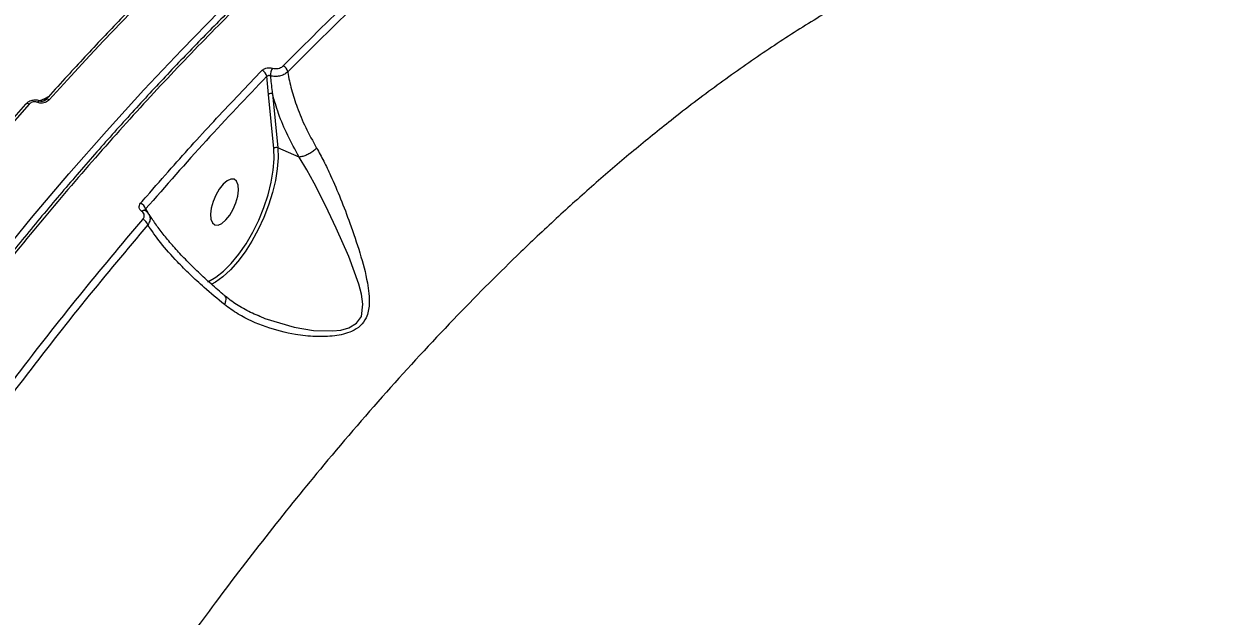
# Model space of a CAD drawing. Header units: millimetres. Extents: x -10881 to 8954, y -8695 to 5624.
# Drawn here: x -4966.8 to -4749.8, y 3032.9 to 3140.4 of the extents above; entities that cross this region are included whole.
import ezdxf

# ---------------------------------------------------------------- set-up
doc = ezdxf.new("R2010")
doc.units = ezdxf.units.MM
for name, color, linetype in [('DIKOM_ОБЪЕКТ', 7, 'Continuous'), ('DIKOM_РАЗМЕР_ЗОНА', 7, 'Continuous'), ('DIKOM_РАЗМЕР_ОБЪЕКТА', 7, 'Continuous')]:
    doc.layers.add(name, color=color, linetype=linetype)
doc.styles.add('style1', font='arial.ttf', dxfattribs={"width": 0.8})
doc.dimstyles.new('1-50', dxfattribs={"dimtxt": 300, "dimasz": 200, "dimexe": 100, "dimexo": 0, "dimgap": 100, "dimtad": 1, "dimtxsty": 'style1', "dimcen": 200, "dimclrd": 7, "dimclre": 7, "dimclrt": 7, "dimadec": 1, "dimazin": 2, "dimtfac": 1, "dimtmove": 0, "dimatfit": 2, "dimfxl": 0, "dimlwd": 25, "dimlwe": 18, "dimarcsym": 0})

# ---------------------------------------------------------------- blocks, each defined once
blk = doc.blocks.new('*D9')
at = {"layer": 'Defpoints', "color": 0, "transparency": 16777216}
for p in [(-9533.99, 4149), (-6877.05, 4149), (-2715.65, -5051.15)]:
    blk.add_point(p, dxfattribs=at)
at = {"layer": 'DIKOM_РАЗМЕР_ОБЪЕКТА', "color": 7, "lineweight": 18, "transparency": 16777216}
for p, q in [((-6877.05, 4149), (-9633.99, 4149)), ((-2715.65, -5051.15), (-9633.99, -5051.15))]:
    blk.add_line(p, q, dxfattribs=at)
at = {"layer": 'DIKOM_РАЗМЕР_ОБЪЕКТА', "color": 7, "lineweight": 25, "transparency": 16777216}
blk.add_line((-9533.99, -4851.15), (-9533.99, 3949), dxfattribs=at)
at = {"layer": 'DIKOM_РАЗМЕР_ОБЪЕКТА', "color": 7, "transparency": 16777216}
for points in [[(-9567.32, 3949), (-9500.66, 3949), (-9533.99, 4149)], [(-9567.32, -4851.15), (-9500.66, -4851.15), (-9533.99, -5051.15)]]:
    blk.add_solid(points, dxfattribs=at)
at = {"layer": 'DIKOM_РАЗМЕР_ОБЪЕКТА', "color": 7, "transparency": 16777216, "insert": (-9787.16, -451.07), "char_height": 300, "attachment_point": 5, "rotation": 90, "style": 'style1'}
blk.add_mtext('9200', dxfattribs=at)
blk = doc.blocks.new('*D11')
at = {"layer": 'Defpoints', "color": 0, "transparency": 16777216}
for p in [(-7028.45, 5624.13), (-10431.26, -7165.91), (-2784.83, -7165.91)]:
    blk.add_point(p, dxfattribs=at)
at = {"layer": 'DIKOM_РАЗМЕР_ЗОНА', "color": 7, "lineweight": 18, "transparency": 16777216}
for p, q in [((-7028.45, 5624.13), (-10531.26, 5624.13)), ((-2784.83, -7165.91), (-10531.26, -7165.91))]:
    blk.add_line(p, q, dxfattribs=at)
at = {"layer": 'DIKOM_РАЗМЕР_ЗОНА', "color": 7, "lineweight": 25, "transparency": 16777216}
blk.add_line((-10431.26, 5424.13), (-10431.26, -6965.91), dxfattribs=at)
at = {"layer": 'DIKOM_РАЗМЕР_ЗОНА', "color": 7, "transparency": 16777216}
for points in [[(-10464.6, 5424.13), (-10397.93, 5424.13), (-10431.26, 5624.13)], [(-10464.6, -6965.91), (-10397.93, -6965.91), (-10431.26, -7165.91)]]:
    blk.add_solid(points, dxfattribs=at)
at = {"layer": 'DIKOM_РАЗМЕР_ЗОНА', "color": 7, "transparency": 16777216, "insert": (-10684.43, -770.89), "char_height": 300, "attachment_point": 5, "rotation": 90, "style": 'style1'}
blk.add_mtext('12800', dxfattribs=at)

msp = doc.modelspace()

# ---------------------------------------------------------------- linework, layer by layer
at = {"layer": 'DIKOM_ОБЪЕКТ', "color": 7, "linetype": 'Continuous', "lineweight": 15}
for p, q in [((-4922.334, 3127.566), (-4922.637, 3130.863)), ((-4962.943, 3126.846), (-4962.198, 3127.256)), ((-4921.366, 3117.77), (-4922.334, 3127.566)), ((-4921.641, 3127.694), (-4920.673, 3117.898)), ((-4964.282, 3126.136), (-4964.309, 3126.148)), ((-4963.805, 3126.361), (-4963.832, 3126.373)), ((-4963.819, 3126.446), (-4962.943, 3126.846)), ((-4916.783, 3116.213), (-4920.673, 3117.898)), ((-4944.657, 3106.779), (-4944.265, 3106.057)), ((-4924.223, 3087.477), (-4923.939, 3087.338))]:
    msp.add_line(p, q, dxfattribs=at)
at = {"layer": 'DIKOM_ОБЪЕКТ', "color": 7, "linetype": 'Continuous', "lineweight": 15, "flags": 128}
for points in [[(-4935.747, 3154.005), (-4939.057, 3150.792), (-4942.366, 3147.516), (-4945.672, 3144.18), (-4948.975, 3140.784), (-4952.274, 3137.327), (-4955.569, 3133.812), (-4958.859, 3130.239), (-4962.143, 3126.607)], [(-4972.072, 3096.937), (-4965.346, 3105.162), (-4958.58, 3113.156), (-4951.78, 3120.911), (-4944.952, 3128.42), (-4938.102, 3135.679), (-4931.235, 3142.679)], [(-4965.774, 3125.822), (-4970.585, 3120.343), (-4975.379, 3114.744), (-4980.155, 3109.027), (-4984.911, 3103.195), (-4989.644, 3097.25), (-4994.352, 3091.195), (-4999.035, 3085.032), (-5003.689, 3078.764)], [(-4933.381, 3093.541), (-4933.241, 3093.603), (-4931.885, 3094.384), (-4930.492, 3095.492), (-4929.096, 3096.9), (-4927.729, 3098.575), (-4926.425, 3100.476), (-4925.214, 3102.558), (-4924.127, 3104.771), (-4923.188, 3107.062), (-4922.421, 3109.376), (-4921.844, 3111.657), (-4921.471, 3113.851), (-4921.31, 3115.905), (-4921.366, 3117.77)], [(-4920.673, 3117.898), (-4920.613, 3116.081), (-4920.753, 3114.087), (-4921.091, 3111.958), (-4921.619, 3109.741), (-4922.326, 3107.482), (-4923.196, 3105.232), (-4924.212, 3103.037), (-4925.351, 3100.946), (-4926.588, 3099.003), (-4927.897, 3097.251), (-4929.249, 3095.726), (-4930.617, 3094.462), (-4931.969, 3093.487), (-4932.741, 3093.059)], [(-4923.939, 3087.338), (-4923.041, 3086.9), (-4917.668, 3085.292), (-4914.194, 3084.722), (-4910.711, 3084.628), (-4909.205, 3084.801), (-4907.786, 3085.183), (-4906.351, 3086.023), (-4905.476, 3087.285), (-4905.192, 3089.49), (-4905.448, 3091.304), (-4905.934, 3093.144), (-4907.761, 3098.153), (-4910.035, 3103.291), (-4911.983, 3107.392), (-4914.057, 3111.457), (-4915.396, 3113.896), (-4916.777, 3116.21), (-4916.778, 3116.212), (-4916.778, 3116.212)], [(-4932.088, 3103.873), (-4931.498, 3103.845), (-4930.814, 3104.156), (-4930.091, 3104.78), (-4929.389, 3105.666), (-4928.763, 3106.742), (-4928.265, 3107.922), (-4927.935, 3109.11), (-4927.8, 3110.209), (-4927.87, 3111.131), (-4928.141, 3111.8), (-4928.589, 3112.163), (-4929.179, 3112.19), (-4929.863, 3111.879), (-4930.586, 3111.256), (-4931.288, 3110.37), (-4931.914, 3109.293), (-4932.412, 3108.114), (-4932.742, 3106.926), (-4932.877, 3105.827), (-4932.807, 3104.905), (-4932.536, 3104.236), (-4932.088, 3103.873)], [(-4945.368, 3106.339), (-4945.26, 3106.424), (-4945.152, 3106.49), (-4945.048, 3106.535), (-4944.949, 3106.558), (-4944.859, 3106.557), (-4944.78, 3106.534), (-4944.758, 3106.523)]]:
    msp.add_lwpolyline(points, dxfattribs=at)
at = {"layer": 'DIKOM_ОБЪЕКТ', "color": 7, "linetype": 'Continuous', "lineweight": 15}
for centre, radius, start, end in [((-4924.062, 3130.619), 1.446, 9.72209, 67.01391), ((-4919.505, 3130.994), 2.5, 147.26761, 180.8056), ((-4920.292, 3131.397), 1.461, 11.35468, 66.59112), ((-4921.89, 3127.103), 0.642, 67.18015, 133.78232), ((-4966.088, 3125.339), 0.576, 56.93553, 127.63186), ((-4963.904, 3125.908), 0.471, 81.35942, 149.38275), ((-4963.878, 3125.898), 0.468, 80.82, 149.49105), ((-4962.457, 3126.131), 0.571, 56.58498, 128.14509), ((-4920.922, 3117.307), 0.642, 67.18007, 133.78314), ((-4946.168, 3106.358), 1.569, 15.56183, 67.60388), ((-4945.792, 3103.401), 1.615, 18.02812, 67.21703)]:
    msp.add_arc(centre, radius, start, end, dxfattribs=at)
for points, knots in [([(-4783.059, 3221.5), (-4784.245, 3221.518), (-4787.217, 3221.563), (-4792.086, 3221.297), (-4797.648, 3220.744), (-4803.308, 3219.884), (-4809.062, 3218.731), (-4814.915, 3217.279), (-4820.867, 3215.529), (-4826.915, 3213.481), (-4833.037, 3211.143), (-4839.21, 3208.522), (-4845.414, 3205.627), (-4851.648, 3202.459), (-4857.913, 3199.018), (-4864.211, 3195.304), (-4870.546, 3191.316), (-4876.917, 3187.053), (-4883.327, 3182.514), (-4889.778, 3177.698), (-4896.271, 3172.603), (-4902.808, 3167.228), (-4909.371, 3161.586), (-4915.933, 3155.702), (-4922.469, 3149.595), (-4928.973, 3143.273), (-4935.447, 3136.736), (-4941.894, 3129.979), (-4948.317, 3123.002), (-4954.717, 3115.803), (-4961.095, 3108.38), (-4967.455, 3100.73), (-4973.797, 3092.852), (-4980.124, 3084.742), (-4986.424, 3076.414), (-4992.668, 3067.906), (-4998.835, 3059.246), (-5004.914, 3050.449), (-5010.913, 3041.507), (-5016.832, 3032.42), (-5022.671, 3023.188), (-5028.43, 3013.81), (-5034.11, 3004.287), (-5039.709, 2994.619), (-5045.228, 2984.806), (-5050.667, 2974.847), (-5056.021, 2964.753), (-5061.274, 2954.551), (-5066.41, 2944.272), (-5071.419, 2933.937), (-5076.298, 2923.551), (-5081.049, 2913.113), (-5085.672, 2902.622), (-5090.167, 2892.079), (-5094.533, 2881.484), (-5098.771, 2870.838), (-5102.881, 2860.14), (-5106.862, 2849.39), (-5110.712, 2838.593), (-5114.423, 2827.774), (-5117.983, 2816.967), (-5121.381, 2806.199), (-5124.616, 2795.481), (-5127.688, 2784.81), (-5130.598, 2774.185), (-5133.346, 2763.607), (-5135.932, 2753.075), (-5138.356, 2742.591), (-5140.617, 2732.155), (-5142.716, 2721.765), (-5144.648, 2711.427), (-5146.308, 2701.859), (-5147.244, 2695.784), (-5147.658, 2693.1)], [0, 0, 0, 0, 0.0093453, 0.0234143, 0.037489, 0.0515802, 0.0657032, 0.0798734, 0.0941059, 0.1084159, 0.1227711, 0.1370729, 0.1513039, 0.1654812, 0.1796205, 0.1937375, 0.2078481, 0.2219668, 0.2361054, 0.2502798, 0.264506, 0.2787999, 0.293157, 0.3074925, 0.3217426, 0.335932, 0.350077, 0.3641937, 0.3782981, 0.3924064, 0.4065298, 0.4206839, 0.4348847, 0.4491484, 0.4634868, 0.4778264, 0.4920671, 0.5062619, 0.5204223, 0.5345599, 0.548686, 0.5628123, 0.5769478, 0.5911026, 0.6052881, 0.6195158, 0.633797, 0.6480965, 0.6623532, 0.676561, 0.6907315, 0.704876, 0.7190059, 0.7331326, 0.7472664, 0.761416, 0.7755928, 0.7898081, 0.8040734, 0.8183769, 0.8326539, 0.8468755, 0.8610569, 0.8752094, 0.8893442, 0.9034728, 0.9176062, 0.9317521, 0.9459219, 0.9601269, 0.9743782, 0.988679, 1, 1, 1, 1]), ([(-4782.756, 3221.427), (-4782.804, 3221.429), (-4785.536, 3221.58), (-4791.224, 3221.25), (-4799.83, 3220.369), (-4808.757, 3218.684), (-4817.901, 3216.302), (-4827.136, 3213.233), (-4836.425, 3209.521), (-4845.757, 3205.192), (-4855.239, 3200.202), (-4864.913, 3194.516), (-4874.755, 3188.134), (-4884.763, 3181.041), (-4894.86, 3173.282), (-4904.897, 3164.973), (-4914.842, 3156.164), (-4924.687, 3146.883), (-4934.547, 3137.027), (-4944.465, 3126.542), (-4954.41, 3115.445), (-4964.377, 3103.727), (-4974.287, 3091.47), (-4983.881, 3079.003), (-4993.139, 3066.403), (-5002.063, 3053.711), (-5010.874, 3040.624), (-5019.605, 3027.084), (-5028.229, 3013.119), (-5036.737, 2998.728), (-5045.066, 2984.008), (-5053.199, 2968.983), (-5061.113, 2953.694), (-5068.8, 2938.147), (-5076.247, 2922.367), (-5083.482, 2906.283), (-5090.475, 2889.934), (-5097.215, 2873.328), (-5103.645, 2856.591), (-5109.672, 2839.968), (-5115.289, 2823.515), (-5120.507, 2807.24), (-5125.388, 2790.957), (-5129.947, 2774.594), (-5134.16, 2758.201), (-5138.019, 2741.789), (-5141.475, 2725.491), (-5144.61, 2709.045), (-5146.342, 2698.186), (-5147.23, 2692.618)], [0, 0, 0, 0, 0.0003845, 0.02198, 0.04400615, 0.06607235, 0.08826026, 0.11048913, 0.13189863, 0.1533449, 0.17490286, 0.19649836, 0.21852451, 0.24059072, 0.26277864, 0.28500751, 0.30641701, 0.32786329, 0.34942124, 0.37101675, 0.3930429, 0.4151091, 0.43729702, 0.45952589, 0.48017039, 0.50084786, 0.52162535, 0.54243645, 0.56363183, 0.58486289, 0.60620228, 0.62757809, 0.64898764, 0.67043396, 0.69199196, 0.71358752, 0.73561372, 0.75767997, 0.77986795, 0.80209687, 0.82350642, 0.84495274, 0.86651075, 0.88810631, 0.91013251, 0.93219877, 0.95438674, 0.97661567, 1, 1, 1, 1]), ([(-4919.711, 3132.738), (-4915.561, 3136.882), (-4907.248, 3145.182), (-4894.718, 3156.53), (-4882.149, 3167.128), (-4873.8, 3173.378), (-4869.619, 3176.508)], [0, 0, 0, 0, 0.2482503, 0.4971899, 0.7482385, 1, 1, 1, 1]), ([(-4868.882, 3175.353), (-4872.995, 3172.276), (-4881.232, 3166.113), (-4893.712, 3155.606), (-4906.272, 3144.249), (-4914.66, 3135.877), (-4918.859, 3131.685)], [0, 0, 0, 0, 0.2482505, 0.4971902, 0.7482387, 1, 1, 1, 1]), ([(-4750.456, 3165.01), (-4753.881, 3164.92), (-4760.743, 3164.741), (-4771.216, 3163.039), (-4781.689, 3160.403), (-4792.519, 3156.707), (-4804.01, 3151.769), (-4814.779, 3146.173), (-4824.316, 3140.525), (-4832.556, 3135.179), (-4840.871, 3129.32), (-4848.713, 3123.36), (-4856.045, 3117.424), (-4862.862, 3111.604), (-4869.697, 3105.468), (-4878.088, 3097.564), (-4888.274, 3087.367), (-4900.22, 3074.487), (-4911.635, 3061.256), (-4922.256, 3048.145), (-4931.742, 3035.772), (-4940.785, 3023.361), (-4949.392, 3010.976), (-4958.81, 2996.775), (-4968.96, 2980.617), (-4979.091, 2963.465), (-4988.324, 2946.925), (-4996.41, 2931.67), (-5003.969, 2916.679), (-5011.025, 2901.995), (-5018.592, 2885.448), (-5026.545, 2866.987), (-5034.236, 2847.808), (-5041.025, 2829.665), (-5046.786, 2813.213), (-5051.995, 2797.299), (-5056.692, 2781.938), (-5061.067, 2766.513), (-5065.136, 2751.04), (-5067.544, 2740.763), (-5068.749, 2735.619)], [0, 0, 0, 0, 0.0321107, 0.0643267, 0.0939437, 0.1236433, 0.1566814, 0.1898342, 0.211802, 0.2337697, 0.2558728, 0.2779759, 0.2958403, 0.3137047, 0.3316415, 0.3495784, 0.3796875, 0.4118235, 0.4440645, 0.4707143, 0.4974238, 0.5214358, 0.5454914, 0.5696668, 0.6018557, 0.6341497, 0.6608428, 0.6875955, 0.7116459, 0.7357399, 0.7599535, 0.7922228, 0.8245974, 0.8513564, 0.8781751, 0.9022841, 0.9264367, 0.9507089, 0.9753313, 1, 1, 1, 1]), ([(-4936.425, 3153.966), (-4937.566, 3152.862), (-4940.878, 3149.66), (-4946.353, 3144.178), (-4952.842, 3137.444), (-4958.327, 3131.552), (-4961.644, 3127.873), (-4962.81, 3126.58)], [0, 0, 0, 0, 0.129332, 0.3751367, 0.6209361, 0.8667246, 1, 1, 1, 1]), ([(-4945.57, 3107.809), (-4945.199, 3108.238), (-4943.343, 3110.386), (-4938.751, 3115.613), (-4931.769, 3123.326), (-4926.256, 3129.074), (-4923.498, 3131.95)], [0, 0, 0, 0, 0.0507693, 0.253855, 0.6266991, 1, 1, 1, 1]), ([(-4923.498, 3131.95), (-4923.478, 3131.97), (-4923.36, 3132.086), (-4923.076, 3132.266), (-4922.604, 3132.413), (-4922.087, 3132.453), (-4921.768, 3132.382), (-4921.609, 3132.346)], [0, 0, 0, 0, 0.0489193, 0.2870857, 0.5249643, 0.7625368, 1, 1, 1, 1]), ([(-4918.859, 3131.685), (-4918.892, 3131.652), (-4919.088, 3131.455), (-4919.559, 3131.144), (-4920.345, 3130.882), (-4921.208, 3130.797), (-4921.739, 3130.905), (-4922.005, 3130.959)], [0, 0, 0, 0, 0.0479814, 0.2861611, 0.5242711, 0.7620832, 1, 1, 1, 1]), ([(-4921.609, 3132.346), (-4921.448, 3132.31), (-4921.128, 3132.239), (-4920.608, 3132.278), (-4920.134, 3132.424), (-4919.849, 3132.604), (-4919.731, 3132.719), (-4919.711, 3132.738)], [0, 0, 0, 0, 0.2376974, 0.4754976, 0.7137247, 0.9520118, 1, 1, 1, 1]), ([(-4918.859, 3131.685), (-4918.853, 3131.647), (-4918.688, 3130.6), (-4918.232, 3128.481), (-4917.159, 3125.14), (-4915.671, 3121.575), (-4914.302, 3119.094), (-4913.612, 3117.845)], [0, 0, 0, 0, 0.0088992, 0.2417853, 0.4772795, 0.7368246, 1, 1, 1, 1]), ([(-4922.637, 3130.863), (-4926.319, 3127.016), (-4933.691, 3119.313), (-4940.999, 3110.96), (-4944.657, 3106.779)], [0, 0, 0, 0, 0.49945, 1, 1, 1, 1]), ([(-4922.005, 3130.959), (-4922.059, 3130.972), (-4922.165, 3131), (-4922.338, 3130.995), (-4922.496, 3130.956), (-4922.591, 3130.904), (-4922.631, 3130.869), (-4922.637, 3130.863)], [0, 0, 0, 0, 0.2369058, 0.4744032, 0.7125534, 0.9510407, 1, 1, 1, 1]), ([(-4922.005, 3130.959), (-4921.908, 3130.018), (-4921.795, 3128.929), (-4921.659, 3127.841), (-4921.641, 3127.694)], [0, 0, 0, 0, 0.8649481, 1, 1, 1, 1]), ([(-4916.783, 3116.213), (-4917.501, 3117.524), (-4918.945, 3120.164), (-4920.568, 3124.024), (-4921.291, 3126.497), (-4921.641, 3127.694)], [0, 0, 0, 0, 0.3372109, 0.6791337, 1, 1, 1, 1]), ([(-4966.44, 3125.796), (-4967.569, 3124.519), (-4970.843, 3120.817), (-4976.242, 3114.524), (-4982.621, 3106.852), (-4988.961, 3098.973), (-4995.257, 3090.896), (-5000.373, 3084.136), (-5003.382, 3080.054), (-5004.323, 3078.777)], [0, 0, 0, 0, 0.0879838, 0.2551873, 0.4223885, 0.5895836, 0.756773, 0.9239571, 1, 1, 1, 1]), ([(-4963.838, 3126.362), (-4963.874, 3126.382), (-4964.102, 3126.505), (-4964.623, 3126.572), (-4965.353, 3126.493), (-4966.009, 3126.224), (-4966.3, 3125.908), (-4966.418, 3125.779)], [0, 0, 0, 0, 0.0449574, 0.279024, 0.5332537, 0.8098361, 1, 1, 1, 1]), ([(-4964.309, 3126.148), (-4964.405, 3126.18), (-4964.597, 3126.243), (-4964.934, 3126.241), (-4965.269, 3126.165), (-4965.567, 3126.021), (-4965.708, 3125.885), (-4965.774, 3125.822)], [0, 0, 0, 0, 0.19515131, 0.39009181, 0.59327406, 0.81111559, 1, 1, 1, 1]), ([(-4962.143, 3126.607), (-4962.239, 3126.516), (-4962.444, 3126.319), (-4962.876, 3126.11), (-4963.363, 3125.998), (-4963.858, 3125.995), (-4964.14, 3126.089), (-4964.282, 3126.136)], [0, 0, 0, 0, 0.1890341, 0.4045268, 0.6068518, 0.803372, 1, 1, 1, 1]), ([(-4962.817, 3126.577), (-4962.83, 3126.562), (-4962.865, 3126.52), (-4963.012, 3126.422), (-4963.217, 3126.344), (-4963.423, 3126.308), (-4963.595, 3126.309), (-4963.728, 3126.332), (-4963.78, 3126.352), (-4963.804, 3126.361)], [0, 0, 0, 0, 0.1192149, 0.3200165, 0.5086286, 0.6578111, 0.784619, 0.9006163, 1, 1, 1, 1]), ([(-4963.039, 3126.42), (-4963.027, 3126.532), (-4963.011, 3126.695), (-4962.959, 3126.811), (-4962.943, 3126.846)], [0, 0, 0, 0, 0.6902369, 1, 1, 1, 1]), ([(-4913.612, 3117.845), (-4913.177, 3117.057), (-4912.298, 3115.467), (-4910.83, 3112.369), (-4909.216, 3108.585), (-4907.407, 3103.842), (-4905.681, 3098.717), (-4904.539, 3094.479), (-4904.076, 3091.398), (-4903.993, 3089.232), (-4904.38, 3087.177), (-4905.578, 3085.503), (-4907.527, 3084.287), (-4910.384, 3083.629), (-4913.869, 3083.542), (-4918.093, 3084.002), (-4922.887, 3085.241), (-4927.224, 3087.161), (-4929.53, 3088.827), (-4930.345, 3089.416)], [0, 0, 0, 0, 0.0443359, 0.0895887, 0.1599534, 0.2324657, 0.3224987, 0.4152107, 0.4503604, 0.4859282, 0.532942, 0.5664249, 0.5998052, 0.653098, 0.7102645, 0.7686664, 0.8578768, 0.9497899, 1, 1, 1, 1]), ([(-4916.778, 3116.212), (-4916.779, 3116.212), (-4916.781, 3116.212), (-4916.783, 3116.213), (-4916.783, 3116.213)], [0, 0, 0, 0, 0.6732363, 1, 1, 1, 1]), ([(-4913.612, 3117.845), (-4913.638, 3117.816), (-4913.752, 3117.69), (-4914.066, 3117.392), (-4914.639, 3116.969), (-4915.388, 3116.567), (-4916.147, 3116.284), (-4916.568, 3116.236), (-4916.778, 3116.212)], [0, 0, 0, 0, 0.0350348, 0.1552513, 0.3664391, 0.5776263, 0.7888131, 1, 1, 1, 1]), ([(-4945.368, 3106.339), (-4945.494, 3106.438), (-4945.736, 3106.63), (-4945.869, 3107.027), (-4945.831, 3107.437), (-4945.657, 3107.685), (-4945.57, 3107.809)], [0, 0, 0, 0, 0.2592201, 0.5021627, 0.7511322, 1, 1, 1, 1]), ([(-4945.167, 3104.889), (-4945.082, 3105.012), (-4944.911, 3105.257), (-4944.872, 3105.663), (-4945.006, 3106.031), (-4945.217, 3106.242), (-4945.353, 3106.329), (-4945.368, 3106.339)], [0, 0, 0, 0, 0.2486747, 0.49752, 0.7389377, 0.9703205, 1, 1, 1, 1]), ([(-4944.657, 3106.779), (-4944.694, 3106.754), (-4944.766, 3106.706), (-4944.808, 3106.617), (-4944.781, 3106.556), (-4944.77, 3106.529)], [0, 0, 0, 0, 0.3757478, 0.7338355, 1, 1, 1, 1]), ([(-4944.749, 3106.519), (-4944.76, 3106.526), (-4944.784, 3106.542), (-4944.78, 3106.538), (-4944.777, 3106.536)], [0, 0, 0, 0, 0.4735635, 1, 1, 1, 1]), ([(-4944.084, 3105.851), (-4944.217, 3106.047), (-4944.399, 3106.315), (-4944.693, 3106.459), (-4944.772, 3106.498)], [0, 0, 0, 0, 0.7312633, 1, 1, 1, 1]), ([(-4944.058, 3105.773), (-4943.98, 3105.609), (-4943.803, 3105.237), (-4943.863, 3104.561), (-4944.126, 3104.12), (-4944.257, 3103.9)], [0, 0, 0, 0, 0.2837959, 0.6435317, 1, 1, 1, 1]), ([(-4930.175, 3090.938), (-4930.328, 3091.063), (-4931.344, 3091.893), (-4933.084, 3093.436), (-4935.372, 3095.553), (-4937.479, 3097.656), (-4939.396, 3099.721), (-4941.105, 3101.726), (-4942.558, 3103.63), (-4943.517, 3104.998), (-4943.907, 3105.678), (-4943.981, 3105.808)], [0, 0, 0, 0, 0.0234121, 0.1554901, 0.2890884, 0.4240438, 0.5600292, 0.6965637, 0.8328781, 0.9681586, 1, 1, 1, 1]), ([(-4995.64, 3037.702), (-4993.78, 3040.476), (-4988.344, 3048.581), (-4979.163, 3061.633), (-4968.028, 3076.657), (-4956.694, 3091.169), (-4949.013, 3100.312), (-4945.167, 3104.889)], [0, 0, 0, 0, 0.1144542, 0.3345003, 0.5550756, 0.7772654, 1, 1, 1, 1]), ([(-4944.257, 3103.9), (-4948.047, 3099.39), (-4955.638, 3090.357), (-4966.902, 3075.947), (-4978.06, 3060.907), (-4987.292, 3047.786), (-4992.76, 3039.634), (-4994.615, 3036.867)], [0, 0, 0, 0, 0.2200461, 0.4406213, 0.6628108, 0.8855451, 1, 1, 1, 1]), ([(-4930.345, 3089.416), (-4931.6, 3090.457), (-4933.81, 3092.291), (-4936.614, 3094.89), (-4939.34, 3097.623), (-4942.086, 3100.714), (-4943.528, 3102.83), (-4944.257, 3103.9)], [0, 0, 0, 0, 0.2022624, 0.3564052, 0.5119926, 0.7532487, 1, 1, 1, 1]), ([(-4930.345, 3089.416), (-4930.334, 3089.44), (-4930.215, 3089.677), (-4930.052, 3090.116), (-4929.994, 3090.639), (-4930.123, 3090.83), (-4930.187, 3090.926)], [0, 0, 0, 0, 0.034815, 0.3491913, 0.6752037, 1, 1, 1, 1]), ([(-4923.967, 3087.308), (-4924.175, 3087.386), (-4925.323, 3087.816), (-4927.202, 3088.856), (-4929.071, 3089.995), (-4929.964, 3090.777), (-4930.161, 3090.95)], [0, 0, 0, 0, 0.0905888, 0.4987411, 0.8888553, 1, 1, 1, 1])]:
    msp.add_open_spline(points, degree=3, knots=knots, dxfattribs=at)

# ---------------------------------------------------------------- dimensions: what is measured, and where the dimension line sits
at = {"layer": 'DIKOM_РАЗМЕР_ЗОНА'}
dim = msp.add_linear_dim(base=(-10431.262, -7165.906), p1=(-7028.448, 5624.134), p2=(-2784.833, -7165.906), angle=90, text='12800', dimstyle='1-50', dxfattribs=at)
dim.commit()
dim.dimension.update_dxf_attribs({"geometry": '*D11', "text_midpoint": (-10431.262, -770.886), "dimtype": 160})
at = {"layer": 'DIKOM_РАЗМЕР_ОБЪЕКТА'}
dim = msp.add_linear_dim(base=(-9533.989, 4149.001), p1=(-2715.652, -5051.147), p2=(-6877.054, 4149.001), angle=90, text='9200', dimstyle='1-50', dxfattribs=at)
dim.commit()
dim.dimension.update_dxf_attribs({"geometry": '*D9', "text_midpoint": (-9533.989, -451.073), "dimtype": 160})

doc.saveas('drawing.dxf')
